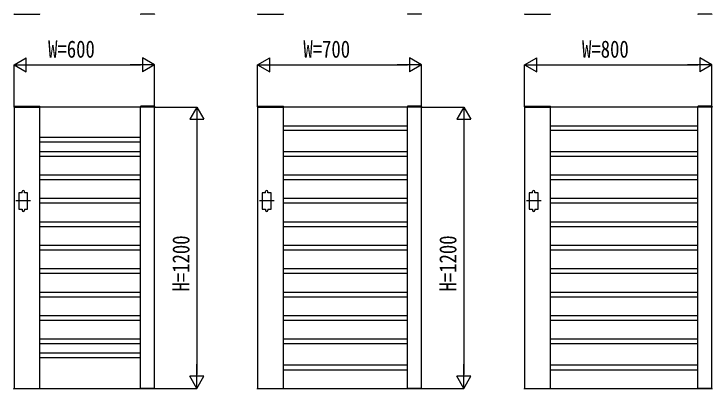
# Model space of a CAD drawing. Units: millimetres, scale not verified. Extents: x -10512 to 10512, y -7425 to 7425.
# Drawn here: x -3343 to -362, y 3085 to 4685 of the extents above; entities that cross this region are included whole.
import ezdxf
from ezdxf.enums import TextEntityAlignment as Align

# ---------------------------------------------------------------- set-up
doc = ezdxf.new("R2010")
doc.units = ezdxf.units.MM
doc.header["$LTSCALE"] = 30
for name, color, linetype in [('0-2_YKK_11', 7, 'Continuous'), ('0-3_YKK_11E', 7, 'Continuous'), ('0-4_YKK_A1', 4, 'Continuous'), ('0-5_YKK_D', 6, 'Continuous')]:
    doc.layers.add(name, color=color, linetype=linetype)
doc.styles.add('ＭＳ ゴシック', font='')
doc.styles.get('ＭＳ ゴシック').set_extended_font_data('MS Gothic')

msp = doc.modelspace()

# ---------------------------------------------------------------- linework, layer by layer
at = {"layer": '0-2_YKK_11'}
for p, q in [((-3232.45, 3087.5), (-3232.45, 4287.5)), ((-2802.45, 3087.5), (-2802.45, 4287.5)), ((-2192.45, 3087.5), (-2192.45, 4287.5)), ((-1662.45, 3087.5), (-1662.45, 4287.5)), ((-1052.45, 3087.5), (-1052.45, 4287.5)), ((-422.45, 3087.5), (-422.45, 4287.5)), ((-2192.45, 4207.5), (-1662.45, 4207.5)), ((-1052.45, 4207.5), (-422.45, 4207.5)), ((-2192.45, 3167.5), (-1662.45, 3167.5)), ((-1052.45, 3167.5), (-422.45, 3167.5))]:
    msp.add_line(p, q, dxfattribs=at)
for points in [[(-3342.45, 4287.5), (-3342.45, 3087.5), (-2742.45, 3087.5), (-2742.45, 4287.5)], [(-2302.45, 4287.5), (-2302.45, 3087.5), (-1602.45, 3087.5), (-1602.45, 4287.5)], [(-1162.45, 4287.5), (-1162.45, 3087.5), (-362.45, 3087.5), (-362.45, 4287.5)]]:
    msp.add_lwpolyline(points, close=True, dxfattribs=at)
at = {"layer": '0-3_YKK_11E'}
for p, q in [((-1662.45, 4187.2), (-2192.45, 4187.2)), ((-422.45, 4187.2), (-1052.45, 4187.2)), ((-2802.45, 4157.5), (-3232.45, 4157.5)), ((-2802.45, 4137.5), (-3232.45, 4137.5)), ((-2802.45, 4097.2), (-3232.45, 4097.2)), ((-1662.45, 4097.2), (-2192.45, 4097.2)), ((-422.45, 4097.2), (-1052.45, 4097.2)), ((-2802.45, 4077.2), (-3232.45, 4077.2)), ((-1662.45, 4077.2), (-2192.45, 4077.2)), ((-422.45, 4077.2), (-1052.45, 4077.2)), ((-2802.45, 3997.2), (-3232.45, 3997.2)), ((-1662.45, 3997.2), (-2192.45, 3997.2)), ((-422.45, 3997.2), (-1052.45, 3997.2)), ((-2802.45, 3977.2), (-3232.45, 3977.2)), ((-1662.45, 3977.2), (-2192.45, 3977.2)), ((-422.45, 3977.2), (-1052.45, 3977.2)), ((-2802.45, 3897.2), (-3232.45, 3897.2)), ((-2802.45, 3877.2), (-3232.45, 3877.2)), ((-1662.45, 3897.2), (-2192.45, 3897.2)), ((-1662.45, 3877.2), (-2192.45, 3877.2)), ((-422.45, 3897.2), (-1052.45, 3897.2)), ((-422.45, 3877.2), (-1052.45, 3877.2)), ((-2802.45, 3797.2), (-3232.45, 3797.2)), ((-1662.45, 3797.2), (-2192.45, 3797.2)), ((-422.45, 3797.2), (-1052.45, 3797.2)), ((-2802.45, 3777.2), (-3232.45, 3777.2)), ((-1662.45, 3777.2), (-2192.45, 3777.2)), ((-422.45, 3777.2), (-1052.45, 3777.2)), ((-2802.45, 3697.2), (-3232.45, 3697.2)), ((-1662.45, 3697.2), (-2192.45, 3697.2)), ((-422.45, 3697.2), (-1052.45, 3697.2)), ((-2802.45, 3677.2), (-3232.45, 3677.2)), ((-1662.45, 3677.2), (-2192.45, 3677.2)), ((-422.45, 3677.2), (-1052.45, 3677.2)), ((-2802.45, 3597.2), (-3232.45, 3597.2)), ((-2802.45, 3577.2), (-3232.45, 3577.2)), ((-1662.45, 3597.2), (-2192.45, 3597.2)), ((-1662.45, 3577.2), (-2192.45, 3577.2)), ((-422.45, 3597.2), (-1052.45, 3597.2)), ((-422.45, 3577.2), (-1052.45, 3577.2)), ((-2802.45, 3497.2), (-3232.45, 3497.2)), ((-1662.45, 3497.2), (-2192.45, 3497.2)), ((-422.45, 3497.2), (-1052.45, 3497.2)), ((-2802.45, 3477.2), (-3232.45, 3477.2)), ((-1662.45, 3477.2), (-2192.45, 3477.2)), ((-422.45, 3477.2), (-1052.45, 3477.2)), ((-2802.45, 3397.2), (-3232.45, 3397.2)), ((-2802.45, 3377.2), (-3232.45, 3377.2)), ((-1662.45, 3397.2), (-2192.45, 3397.2)), ((-1662.45, 3377.2), (-2192.45, 3377.2)), ((-422.45, 3397.2), (-1052.45, 3397.2)), ((-422.45, 3377.2), (-1052.45, 3377.2)), ((-2802.45, 3297.2), (-3232.45, 3297.2)), ((-1662.45, 3297.2), (-2192.45, 3297.2)), ((-422.45, 3297.2), (-1052.45, 3297.2)), ((-2802.45, 3277.2), (-3232.45, 3277.2)), ((-1662.45, 3277.2), (-2192.45, 3277.2)), ((-422.45, 3277.2), (-1052.45, 3277.2)), ((-2802.45, 3237.5), (-3232.45, 3237.5)), ((-2802.45, 3217.5), (-3232.45, 3217.5)), ((-1662.45, 3187.2), (-2192.45, 3187.2)), ((-422.45, 3187.2), (-1052.45, 3187.2))]:
    msp.add_line(p, q, dxfattribs=at)
at = {"layer": '0-4_YKK_A1'}
for p, q in [((-3341.82, 4684), (-3233.08, 4684)), ((-2743.08, 4684), (-2801.82, 4684)), ((-2301.82, 4684), (-2193.08, 4684)), ((-1603.08, 4684), (-1661.82, 4684)), ((-1161.82, 4684), (-1053.08, 4684)), ((-363.08, 4684), (-421.82, 4684)), ((-3342.82, 4290.05), (-3342.95, 4287.5)), ((-3342.95, 4287.5), (-3231.95, 4287.5)), ((-3341.82, 4291), (-3233.08, 4291)), ((-3232.08, 4290.05), (-3231.95, 4287.5)), ((-2802.82, 4290.05), (-2802.95, 4287.5)), ((-2741.95, 4287.5), (-2802.95, 4287.5)), ((-2743.08, 4291), (-2801.82, 4291)), ((-2742.08, 4290.05), (-2741.95, 4287.5)), ((-2302.82, 4290.05), (-2302.95, 4287.5)), ((-2302.95, 4287.5), (-2191.95, 4287.5)), ((-2301.82, 4291), (-2193.08, 4291)), ((-2192.08, 4290.05), (-2191.95, 4287.5)), ((-1662.82, 4290.05), (-1662.95, 4287.5)), ((-1601.95, 4287.5), (-1662.95, 4287.5)), ((-1603.08, 4291), (-1661.82, 4291)), ((-1602.08, 4290.05), (-1601.95, 4287.5)), ((-1162.82, 4290.05), (-1162.95, 4287.5)), ((-1162.95, 4287.5), (-1051.95, 4287.5)), ((-1161.82, 4291), (-1053.08, 4291)), ((-1052.08, 4290.05), (-1051.95, 4287.5)), ((-422.82, 4290.05), (-422.95, 4287.5)), ((-361.95, 4287.5), (-422.95, 4287.5)), ((-363.08, 4291), (-421.82, 4291)), ((-362.08, 4290.05), (-361.95, 4287.5)), ((-3308.45, 3922.5), (-3308.45, 3927.5)), ((-3298.45, 3922.5), (-3298.45, 3927.5)), ((-2268.45, 3922.5), (-2268.45, 3927.5)), ((-2258.45, 3922.5), (-2258.45, 3927.5)), ((-1128.45, 3922.5), (-1128.45, 3927.5)), ((-1118.45, 3922.5), (-1118.45, 3927.5)), ((-3271.95, 3887.5), (-3334.95, 3887.5)), ((-2231.95, 3887.5), (-2294.95, 3887.5)), ((-1091.95, 3887.5), (-1154.95, 3887.5)), ((-3308.45, 3852.5), (-3308.45, 3847.5)), ((-3298.45, 3852.5), (-3298.45, 3847.5)), ((-2268.45, 3852.5), (-2268.45, 3847.5)), ((-2258.45, 3852.5), (-2258.45, 3847.5)), ((-1128.45, 3852.5), (-1128.45, 3847.5)), ((-1118.45, 3852.5), (-1118.45, 3847.5)), ((-3342.95, 3087.5), (-3231.95, 3087.5)), ((-3342.82, 3084.95), (-3342.95, 3087.5)), ((-3232.08, 3084.95), (-3231.95, 3087.5)), ((-2741.95, 3087.5), (-2802.95, 3087.5)), ((-2802.82, 3084.95), (-2802.95, 3087.5)), ((-2742.08, 3084.95), (-2741.95, 3087.5)), ((-2302.95, 3087.5), (-2191.95, 3087.5)), ((-2302.82, 3084.95), (-2302.95, 3087.5)), ((-2192.08, 3084.95), (-2191.95, 3087.5)), ((-1601.95, 3087.5), (-1662.95, 3087.5)), ((-1662.82, 3084.95), (-1662.95, 3087.5)), ((-1602.08, 3084.95), (-1601.95, 3087.5)), ((-1162.95, 3087.5), (-1051.95, 3087.5)), ((-1162.82, 3084.95), (-1162.95, 3087.5)), ((-1052.08, 3084.95), (-1051.95, 3087.5)), ((-361.95, 3087.5), (-422.95, 3087.5)), ((-422.82, 3084.95), (-422.95, 3087.5)), ((-362.08, 3084.95), (-361.95, 3087.5))]:
    msp.add_line(p, q, dxfattribs=at)
for points in [[(-3308.45, 3922.5), (-3322.45, 3922.5), (-3322.45, 3852.5), (-3308.45, 3852.5)], [(-3298.45, 3852.5), (-3284.45, 3852.5), (-3284.45, 3922.5), (-3298.45, 3922.5)], [(-2268.45, 3922.5), (-2282.45, 3922.5), (-2282.45, 3852.5), (-2268.45, 3852.5)], [(-2258.45, 3852.5), (-2244.45, 3852.5), (-2244.45, 3922.5), (-2258.45, 3922.5)], [(-1128.45, 3922.5), (-1142.45, 3922.5), (-1142.45, 3852.5), (-1128.45, 3852.5)], [(-1118.45, 3852.5), (-1104.45, 3852.5), (-1104.45, 3922.5), (-1118.45, 3922.5)]]:
    msp.add_lwpolyline(points, dxfattribs=at)
for centre, radius, start, end in [((-3341.82, 4685), 1, 183, 270), ((-3233.08, 4685), 1, 270, 357), ((-2801.82, 4685), 1, 183, 270), ((-2743.08, 4685), 1, 270, 357), ((-2301.82, 4685), 1, 183, 270), ((-2193.08, 4685), 1, 270, 357), ((-1661.82, 4685), 1, 183, 270), ((-1603.08, 4685), 1, 270, 357), ((-1161.82, 4685), 1, 183, 270), ((-1053.08, 4685), 1, 270, 357), ((-421.82, 4685), 1, 183, 270), ((-363.08, 4685), 1, 270, 357), ((-3341.82, 4290), 1, 90, 177), ((-3233.08, 4290), 1, 3, 90), ((-2801.82, 4290), 1, 90, 177), ((-2743.08, 4290), 1, 3, 90), ((-2301.82, 4290), 1, 90, 177), ((-2193.08, 4290), 1, 3, 90), ((-1661.82, 4290), 1, 90, 177), ((-1603.08, 4290), 1, 3, 90), ((-1161.82, 4290), 1, 90, 177), ((-1053.08, 4290), 1, 3, 90), ((-421.82, 4290), 1, 90, 177), ((-363.08, 4290), 1, 3, 90), ((-3303.45, 3927.5), 5, 0, 180), ((-2263.45, 3927.5), 5, 0, 180), ((-1123.45, 3927.5), 5, 0, 180), ((-3303.45, 3847.5), 5, 180, 0), ((-2263.45, 3847.5), 5, 180, 0), ((-1123.45, 3847.5), 5, 180, 0)]:
    msp.add_arc(centre, radius, start, end, dxfattribs=at)
at = {"layer": '0-5_YKK_D'}
for p, q in [((-3342.45, 4467.5), (-3290.49, 4497.5)), ((-3290.49, 4437.5), (-3290.49, 4497.5)), ((-2742.45, 4467.5), (-2794.41, 4497.5)), ((-2794.41, 4497.5), (-2794.41, 4437.5)), ((-2302.45, 4467.5), (-2250.49, 4497.5)), ((-2250.49, 4437.5), (-2250.49, 4497.5)), ((-1602.45, 4467.5), (-1654.41, 4497.5)), ((-1654.41, 4497.5), (-1654.41, 4437.5)), ((-1162.45, 4467.5), (-1110.49, 4497.5)), ((-1110.49, 4437.5), (-1110.49, 4497.5)), ((-362.45, 4467.5), (-414.41, 4497.5)), ((-414.41, 4497.5), (-414.41, 4437.5)), ((-3342.45, 4289.5), (-3342.45, 4468.5)), ((-3342.45, 4467.5), (-3290.49, 4437.5)), ((-3342.45, 4467.5), (-3238.53, 4467.5)), ((-3282.45, 4467.5), (-2802.45, 4467.5)), ((-2742.45, 4467.5), (-2846.37, 4467.5)), ((-2742.45, 4467.5), (-2794.41, 4437.5)), ((-2742.45, 4289.5), (-2742.45, 4468.5)), ((-2302.45, 4289.5), (-2302.45, 4468.5)), ((-2302.45, 4467.5), (-2250.49, 4437.5)), ((-2302.45, 4467.5), (-2198.53, 4467.5)), ((-2242.45, 4467.5), (-1662.45, 4467.5)), ((-1602.45, 4467.5), (-1706.37, 4467.5)), ((-1602.45, 4467.5), (-1654.41, 4437.5)), ((-1602.45, 4289.5), (-1602.45, 4468.5)), ((-1162.45, 4289.5), (-1162.45, 4468.5)), ((-1162.45, 4467.5), (-1110.49, 4437.5)), ((-1162.45, 4467.5), (-1058.53, 4467.5)), ((-1102.45, 4467.5), (-422.45, 4467.5)), ((-362.45, 4467.5), (-466.37, 4467.5)), ((-362.45, 4467.5), (-414.41, 4437.5)), ((-362.45, 4289.5), (-362.45, 4468.5)), ((-2740.45, 4287.5), (-2561.45, 4287.5)), ((-2562.45, 4287.5), (-2592.45, 4235.54)), ((-2562.45, 4287.5), (-2532.45, 4235.54)), ((-2562.45, 4287.5), (-2562.45, 4183.58)), ((-1600.45, 4287.5), (-1421.45, 4287.5)), ((-1422.45, 4287.5), (-1452.45, 4235.54)), ((-1422.45, 4287.5), (-1392.45, 4235.54)), ((-1422.45, 4287.5), (-1422.45, 4183.58)), ((-2592.45, 4235.54), (-2532.45, 4235.54)), ((-1452.45, 4235.54), (-1392.45, 4235.54)), ((-2562.45, 4227.5), (-2562.45, 3147.5)), ((-1422.45, 4227.5), (-1422.45, 3147.5)), ((-2562.45, 3087.5), (-2562.45, 3191.42)), ((-1422.45, 3087.5), (-1422.45, 3191.42)), ((-2562.45, 3087.5), (-2592.45, 3139.46)), ((-2532.45, 3139.46), (-2592.45, 3139.46)), ((-2562.45, 3087.5), (-2532.45, 3139.46)), ((-1422.45, 3087.5), (-1452.45, 3139.46)), ((-1392.45, 3139.46), (-1452.45, 3139.46)), ((-1422.45, 3087.5), (-1392.45, 3139.46)), ((-2740.45, 3087.5), (-2561.45, 3087.5)), ((-1600.45, 3087.5), (-1421.45, 3087.5))]:
    msp.add_line(p, q, dxfattribs=at)

# ---------------------------------------------------------------- texts
at = {"layer": '0-5_YKK_D', "style": 'ＭＳ ゴシック', "width": 0.8}
for s, p in [('W=600', (-3197.12, 4476.5)), ('W=700', (-2107.12, 4476.5)), ('W=800', (-917.12, 4476.5))]:
    msp.add_text(s, height=73.31, dxfattribs=at).set_placement(p, align=Align.BOTTOM_LEFT)
for p in [(-2571.45, 3500.83), (-1431.45, 3500.83)]:
    msp.add_text('H=1200', height=73.31, rotation=90, dxfattribs=at).set_placement(p, align=Align.BOTTOM_LEFT)

doc.saveas('drawing.dxf')
